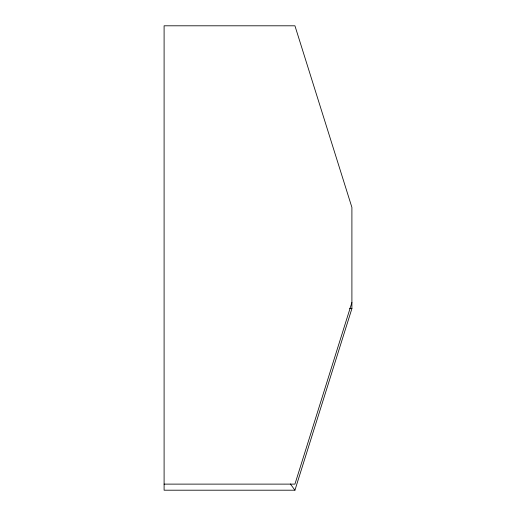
<?xml version="1.0" encoding="UTF-8"?>
<svg xmlns="http://www.w3.org/2000/svg" width="516" height="516" viewBox="0 0 516 516"><rect width="100%" height="100%" fill="white"/><g stroke="black" fill="none" stroke-linecap="round" stroke-linejoin="round"><path stroke-width="0.77" d="M351.899 302.537L294.939 484.118L164.101 484.118M294.939 490.2L351.899 308.62L351.899 207.38L294.939 25.8L164.101 25.8L164.101 490.2L294.939 490.2L290.34 483.937M349.519 308.252L351.899 308.62"/></g></svg>
